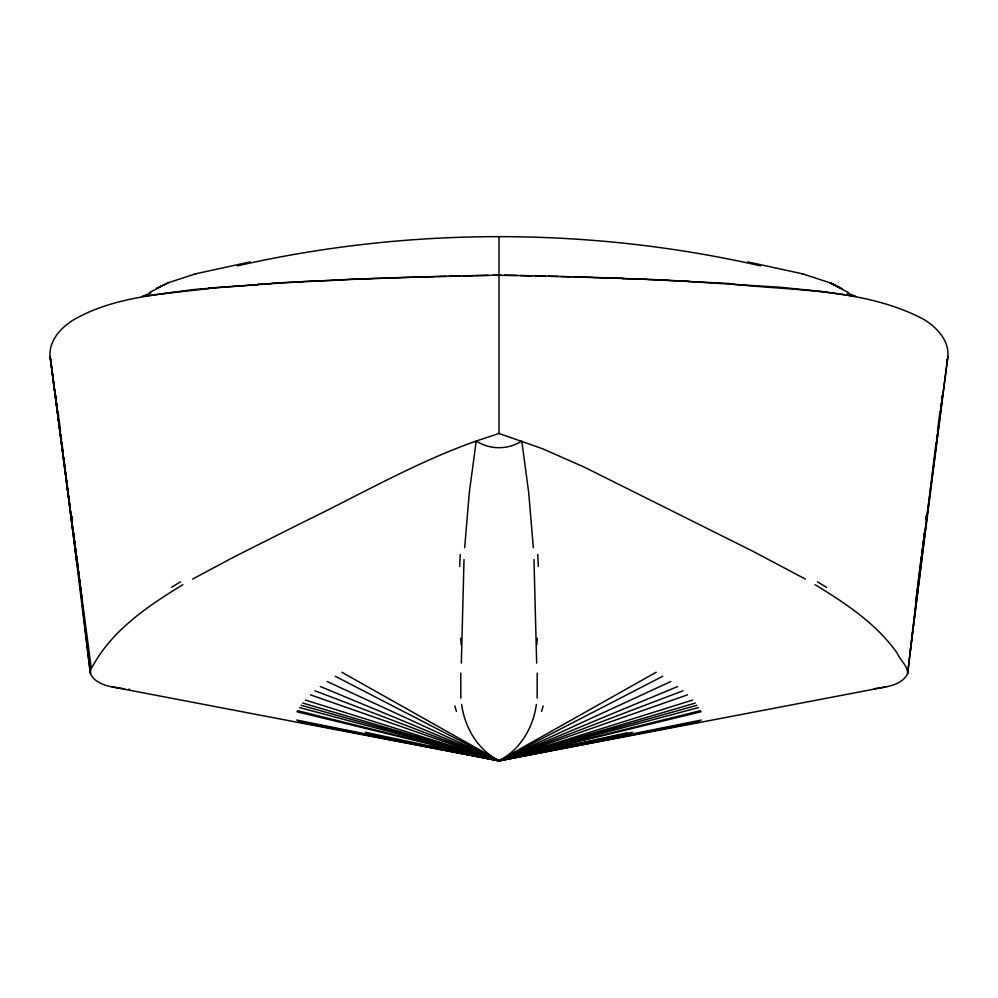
<?xml version="1.0" encoding="UTF-8"?>
<svg xmlns="http://www.w3.org/2000/svg" width="998" height="998" viewBox="0 0 998 998"><rect width="100%" height="100%" fill="white"/><g stroke="black" fill="none" stroke-linecap="round" stroke-linejoin="round"><path stroke-width="1.5" d="M464.02 559.516L461.338 663.096M460.789 673.114L460.839 698.151M464.669 547.727L469.285 492.763L476.208 441.041L499 433.494L542.313 448.638L584.454 467.214L752.455 551.058L805.461 579.114M537.161 698.151L537.211 673.114M921.254 556.26L907.644 673.525C901.93 685.601 885.912 686.973 874.123 688.757M921.591 553.603L922.152 548.538M922.663 544.322L923.05 540.829M923.587 536.2L923.948 533.107M925.558 519.222L925.919 516.128M910.276 650.908L947.426 359.193C950.969 341.827 936.611 326.708 922.726 318.786C863.707 288.322 794.371 290.954 730.025 283.931M936.149 442.027L907.644 673.525C907.693 665.703 900.034 660.152 897.264 653.241C876.494 623.688 845.493 603.279 815.129 584.703M936.536 439.045L937.11 434.305M937.496 431.298L939.991 411.126M940.565 406.548L940.952 403.392M941.526 398.813L941.9 395.67M915.84 600.908L947.888 356.96M536.363 704.476C533.244 727.592 520.108 749.885 499 760.788L112.15 686.911C102.919 685.576 83.77 677.442 92.951 665.728C112.824 629.526 148.477 605.674 182.871 584.703M947.426 359.193L946.653 361.526M149.326 292.651L168.163 282.758L195.945 273.726M300.523 722.265L499 760.788L656.197 672.228M192.539 579.114L234.642 556.622L302.12 522.715C359.767 494.846 415.63 462.398 476.208 441.041C490.068 449.911 507.932 449.911 521.792 441.041L528.715 492.763L533.331 547.727M162.3 285.478L156.399 288.609L168.163 282.758M298.352 721.192L499 760.788L662.797 676.245M296.68 720.045L499 760.788L670.843 681.534M365.455 732.27L499 760.788L677.679 686.524M150.661 293.038L142.19 296.369L194.997 289.408L258.233 284.592M432.334 745.681L499 760.788L682.981 690.803M432.433 745.494L499 760.788L687.522 694.858M431.273 744.982L499 760.788L692.662 700.047M431.41 744.782L499 760.788L695.244 703.054M296.917 711.749L499 760.788L696.928 705.274M297.579 710.676L499 760.788L698.5 707.57M299.5 707.57L499 760.788L700.421 710.676M237.449 265.842C408.594 226.92 589.406 226.92 760.551 265.842M301.072 705.274L499 760.788L701.083 711.749M302.756 703.054L499 760.788L566.59 744.782M305.338 700.047L499 760.788L566.727 744.982M195.159 273.914L250.298 261.888M310.478 694.858L499 760.788L565.567 745.494M315.019 690.803L499 760.788L565.666 745.681M320.321 686.524L499 760.788L626.794 732.881M327.157 681.534L499 760.788L632.545 732.27M335.203 676.245L499 760.788L701.32 720.045M461.637 704.476C464.756 727.592 477.892 749.885 499 760.788L699.648 721.192M341.803 672.228L499 760.788L697.477 722.265M499 760.788L885.85 686.911M209.044 288.559C163.123 294.011 114.184 296.319 73.216 320.046C60.678 327.768 48.565 341.141 50.112 356.96L91.292 668.398M208.807 288.073L271.269 283.719M257.796 284.243L281.286 283.083M271.606 283.332L302.831 281.835M281.149 282.758L334.018 280.263M302.357 281.561L340.755 279.964M333.868 280.039L347.603 279.665M340.805 279.739L364.956 278.953M348.277 279.415L372.603 278.654M364.532 278.779L380.999 278.342M372.903 278.467L391.64 277.968M382.371 278.143L401.383 277.644M392.064 277.818L411.151 277.332M401.994 277.494L422.977 276.982M412.661 277.17L434.504 276.646M424.125 276.845L446.231 276.334M435.914 276.533L459.804 275.997M449.1 276.197L473.277 275.673M462.71 275.872L476.77 275.573M474.799 275.635L488.097 275.348M477.343 275.56L500.796 275.161M493.049 275.236L516.64 275.473M531.398 275.785L504.489 275.236M545.133 276.109L520.569 275.585M535.252 275.922L558.443 276.434M570.831 276.758L548.551 276.246M582.383 277.082L560.814 276.571M593.124 277.407L573.014 276.92M603.59 277.731L582.944 277.207M593.847 277.556L622.415 278.38M604.189 277.893L623.313 278.405M622.028 278.529L639.531 279.016M622.877 278.567L655.137 279.652M640.392 279.041L647.615 279.34M662.098 279.951L648.089 279.565M668.947 280.251L654.975 279.864M661.749 280.164L688.071 281.174M669.109 280.513L729.887 283.557M688.171 281.461L780.386 287.299M128.867 689.131L129.49 689.169M781.01 287.349L822.377 291.541L855.81 296.369L847.339 293.038M124.501 688.82L112.15 686.911M747.702 261.888L802.841 273.914L829.837 282.758L841.601 288.609L829.837 282.758M802.055 273.726L802.841 273.914M835.7 285.478L830.511 283.083L848.674 292.651M51.347 361.526L50.112 356.96M50.262 357.82L82.16 600.908L50.574 359.193L77.183 565.654M56.1 395.67L56.474 398.813M57.048 403.392L57.435 406.548M58.009 411.126L58.782 417.301M58.969 418.898L60.504 431.298M60.89 434.305L61.464 439.045M61.851 442.027L63.373 454.514M63.76 457.483L90.356 673.525L76.746 556.26M72.081 516.128L72.442 519.222M74.052 533.107L74.413 536.2M74.95 540.829L75.337 544.322M75.848 548.538L76.409 553.603M533.98 559.516L536.662 663.096M499 237.212L499 433.494M171.631 587.298A1338.58 129.129 -14.7 0 1 180.538 581.846M817.462 581.846A1338.58 129.129 14.7 0 1 826.369 587.298M459.679 566.452A425.996 103.68 -78.7 0 1 460.253 554.401M461.238 644.87A327.955 12.537 88.3 0 1 460.664 638.296M456.423 711.399A976.98 189.595 -54.6 0 1 454.901 705.948M537.747 554.401A425.996 103.68 78.7 0 1 538.321 566.452M537.336 638.296A327.955 12.537 -88.3 0 1 536.762 644.87M543.099 705.948A976.98 189.595 54.6 0 1 541.577 711.399"/></g></svg>
